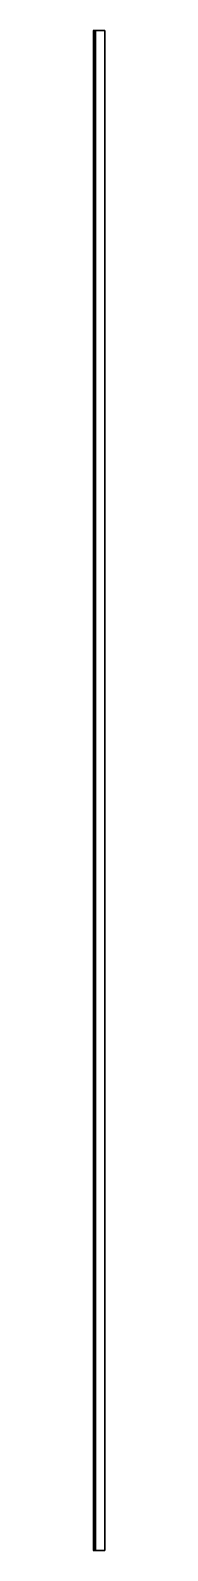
# Model space of a CAD drawing. Extents: x 0 to 5, y -600 to 0.
import ezdxf

# ---------------------------------------------------------------- set-up
doc = ezdxf.new("R2010")
doc.units = 0
doc.layers.add('ACESSORIO', color=254, linetype='CONTINUOUS')
doc.layers.add('CONTORNO', color=2, linetype='CONTINUOUS')

msp = doc.modelspace()

# ---------------------------------------------------------------- linework, layer by layer
at = {"layer": 'ACESSORIO'}
for points in [[(0.05, -600, 0.8), (0.05, 0, 0.8), (0.25, 0, 0.24), (0.25, -600, 0.24)], [(0.25, -600, 23.24), (0.25, 0, 23.24), (0.05, 0, 22.69), (0.05, -600, 22.69)], [(0.05, -600, 0.8), (0.05, -600, 22.69), (0.05, 0, 22.69), (0.05, 0, 0.8)], [(0.25, -600, 0.24), (0.25, 0, 0.24), (0.73, 0), (0.73, -600)], [(0.73, -600, 23.48), (0.73, 0, 23.48), (0.25, 0, 23.24), (0.25, -600, 23.24)], [(4.55, -600), (0.73, -600), (0.73, 0), (4.55, 0)], [(0.73, -600, 23.48), (4.55, -600, 23.48), (4.55, 0, 23.48), (0.73, 0, 23.48)], [(0.94, -600, 1.03), (4.55, -600, 1.03), (4.55, 0, 1.03), (0.94, 0, 1.03)], [(0.94, -600, 22.44), (0.94, -600, 1.03), (0.94, 0, 1.03), (0.94, 0, 22.44)], [(4.55, -600, 22.44), (0.94, -600, 22.44), (0.94, 0, 22.44), (4.55, 0, 22.44)], [(4.55, -600, 1.03), (4.55, -600), (4.55, 0), (4.55, 0, 1.03)], [(4.55, -600, 23.48), (4.55, -600, 22.44), (4.55, 0, 22.44), (4.55, 0, 23.48)]]:
    msp.add_3dface(points, dxfattribs=at)
at = {"layer": 'CONTORNO', "linetype": 'BYBLOCK'}
msp.add_lwpolyline([(0, -600), (0.1, -600), (0.1, 0), (0, 0), (0, -600)], dxfattribs=at)

doc.saveas('drawing.dxf')
